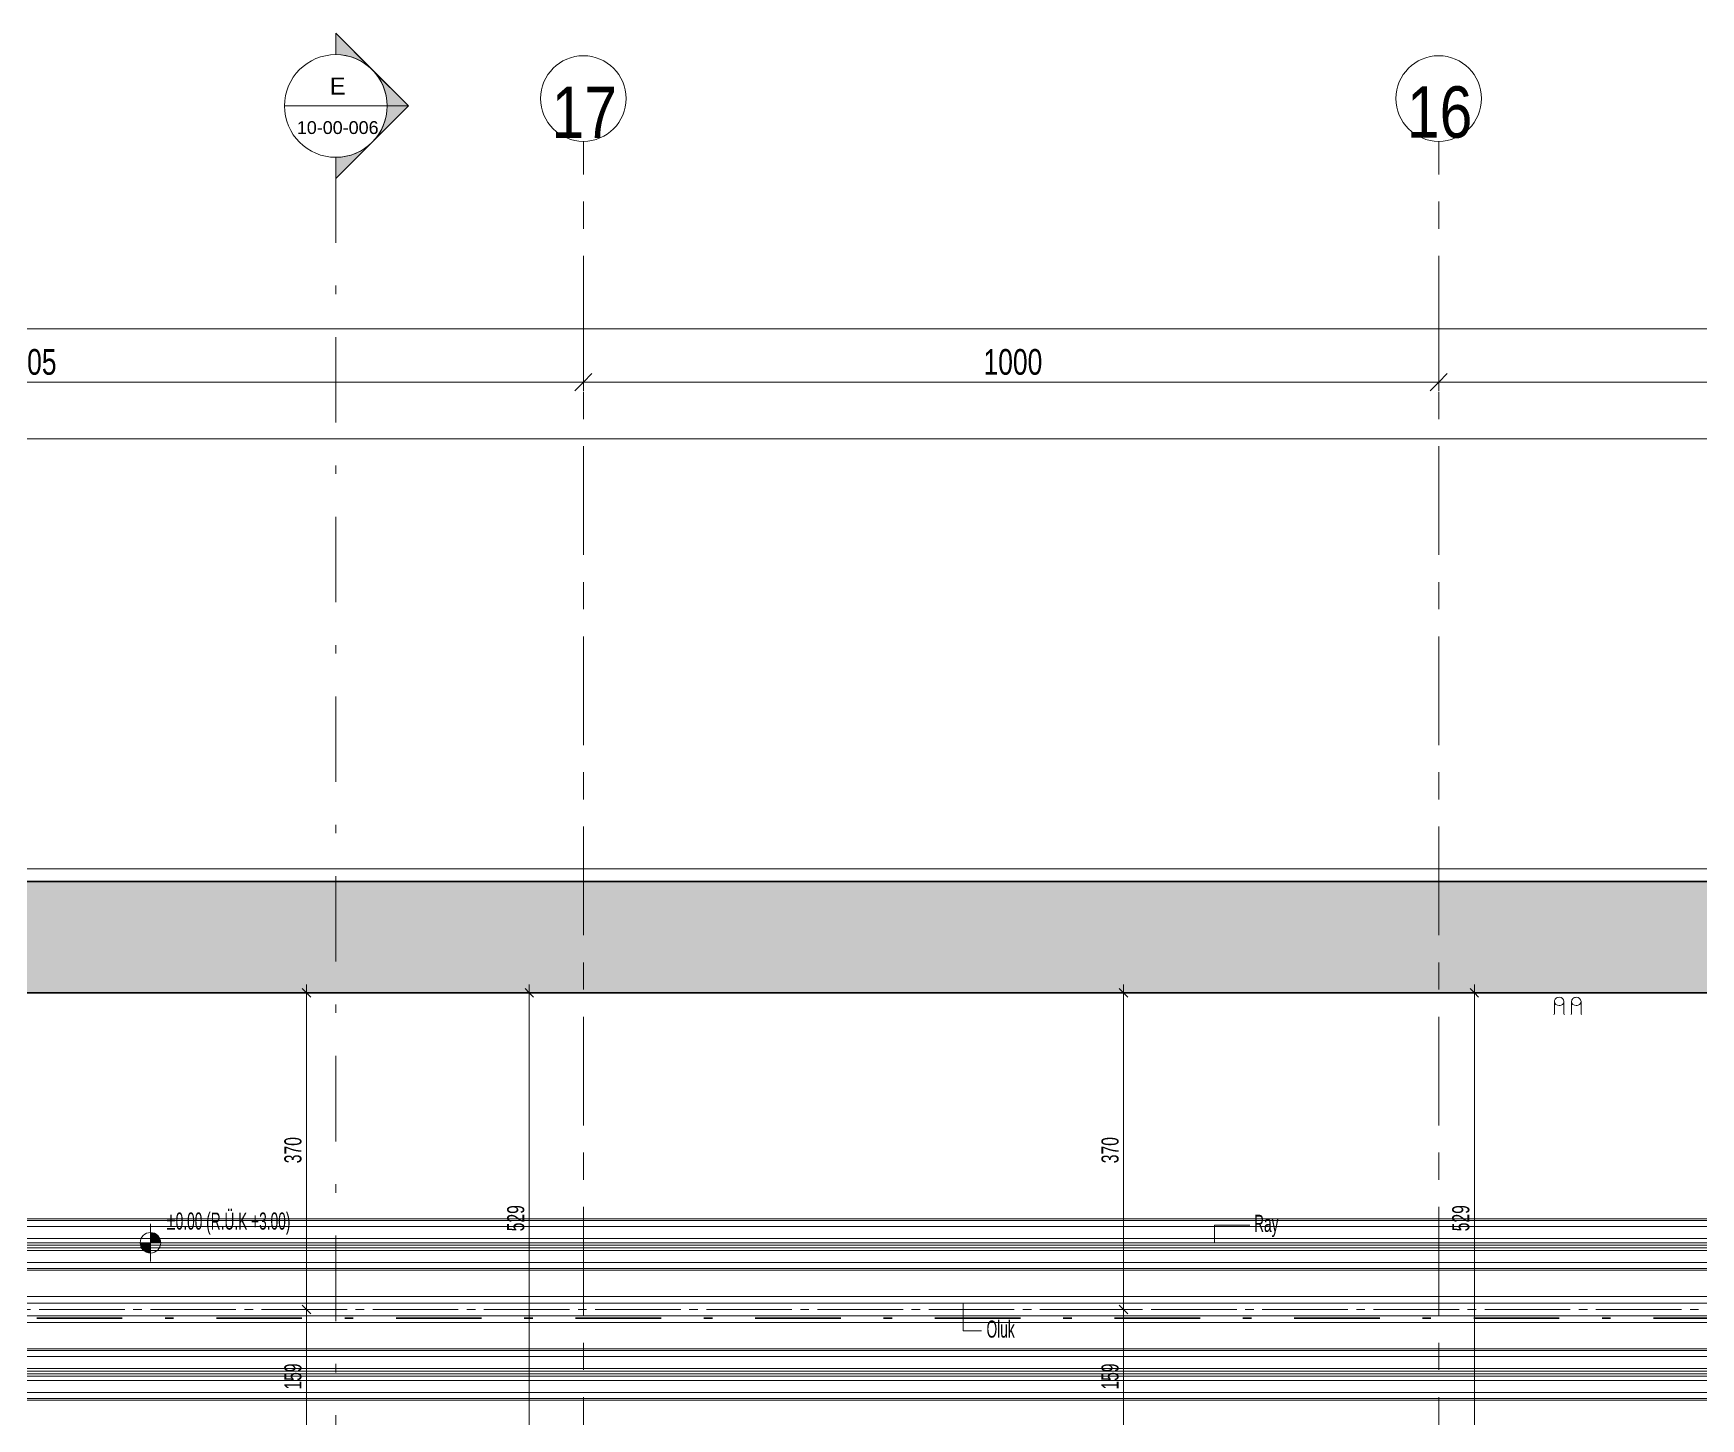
# Model space of a CAD drawing. Header units: metres. Extents: x 8 to 325, y -31 to 15.
# Drawn here: x 143.36 to 162.86, y -1.28 to 14.91 of the extents above; entities that cross this region are included whole.
import ezdxf

# ---------------------------------------------------------------- set-up
doc = ezdxf.new("R2010")
doc.units = ezdxf.units.M
for name, pattern in [('Dash', [0.6, 0.3, -0.3]), ('Dash dot', [2.1, 1, -0.5, 0.1, -0.5]), ('Grid Line', [2.2225, 1.27, -0.3175, 0.3175, -0.3175]), ('HAT AKSI', [1.12, 1, -0.06, 0, -0.06])]:
    doc.linetypes.add(name, pattern=pattern)
for name, color, linetype, lineweight in [('A-DETY', 7, 'Continuous', 9), ('A-DETY-AKS', 7, 'Continuous', 9), ('A-DETY-KESK', 7, 'Dash', 9), ('A-DETY-OLCU', 7, 'Continuous', 9), ('A-DETY-OLCU-100', 7, 'Continuous', 9), ('A-DETY-YAZI', 7, 'Continuous', 9), ('A-DUVR', 7, 'Continuous', 9), ('A-DUVR-TARM', 7, 'Continuous', 35), ('A-ÇZGI-INCE', 7, 'Continuous', 9), ('E-POWR-CNDT', 7, 'Continuous', 9)]:
    doc.layers.add(name, color=color, linetype=linetype, lineweight=lineweight)
doc.layers.add('A-ÇZGI', color=7, linetype='Continuous', lineweight=9, true_color=0x00a600)
doc.styles.add('Arial Narrow_1', font='ARIALN.TTF', dxfattribs={"width": 0.7, "height": 0.2})
doc.styles.add('Arial Narrow_3', font='ARIALN.TTF', dxfattribs={"height": 0.6})
doc.styles.add('Arial Narrow_4', font='ARIALN.TTF', dxfattribs={"width": 0.9, "height": 0.3})
doc.styles.add('Arial Narrow_5', font='ARIALN.TTF', dxfattribs={"width": 0.8, "height": 0.2})
doc.styles.add('Arial_2', font='arial.ttf', dxfattribs={"height": 0.2})
doc.styles.add('Arial_3', font='arial.ttf', dxfattribs={"height": 0.15})
doc.dimstyles.new('TKFN_ARDI_Ölçü_1_100__Dış_', dxfattribs={"dimscale": 0.3048, "dimtxt": 0.307029, "dimasz": 0.656168, "dimexe": 0.328084, "dimexo": 0.0625, "dimgap": 0, "dimtad": 1, "dimdec": 1, "dimlfac": 100, "dimrnd": 0.1, "dimdsep": 46, "dimtxsty": 'Arial Narrow_4', "dimblk1": 'OBLIQUE', "dimblk2": 'OBLIQUE', "dimsah": 1, "dimcen": 0.09, "dimdle": 0.984252, "dimadec": 8, "dimazin": 0, "dimtfac": 1, "dimtdec": 4, "dimtix": 1, "dimtmove": 0, "dimatfit": 3, "dimfxl": 0.656168, "dimfxlon": 1, "dimtvp": 1, "dimtolj": 1, "dimtzin": 0, "dimarcsym": 2})
doc.dimstyles.new('TKFN_ARDI_Ölçü_1_100__İç_', dxfattribs={"dimscale": 0.3048, "dimtxt": 0.204686, "dimasz": 0.328084, "dimexe": 0.328084, "dimexo": 0.0625, "dimgap": 0, "dimtad": 1, "dimdec": 0, "dimlfac": 100, "dimdsep": 46, "dimtxsty": 'Arial Narrow_5', "dimblk1": 'OBLIQUE', "dimblk2": 'OBLIQUE', "dimsah": 1, "dimcen": 0.09, "dimdle": 0.328084, "dimadec": 8, "dimazin": 0, "dimtfac": 1, "dimtdec": 4, "dimtix": 1, "dimtmove": 0, "dimatfit": 3, "dimfxl": 0.656168, "dimfxlon": 1, "dimtvp": 1, "dimtolj": 1, "dimtzin": 0, "dimarcsym": 2})

# ---------------------------------------------------------------- blocks, each defined once
blk = doc.blocks.new('D6090_10_BORU_DİRSEĞİ-RNC - Standard-V117-_1_13_4_13_ PERON KATI _FFL_')
at = {"layer": 'A-ÇZGI', "color": 8, "lineweight": 5, "true_color": 0x808080}
for p, q in [((-143.653, 3.453), (-143.653, 3.446)), ((-143.53, 3.446), (-143.53, 3.453))]:
    blk.add_line(p, q, dxfattribs=at)
blk = doc.blocks.new('IC-TKN-M7-S23-000-10-A1-32-K-T-6F-200_rvt-1-_1_13_4_13_ PERON KATI _FFL_')
at = {"layer": 'A-ÇZGI', "color": 8, "lineweight": 5, "true_color": 0x808080}
for p, q in [((-143.646, 3.6), (-143.646, 3.453)), ((-143.536, 3.453), (-143.536, 3.6)), ((-143.446, 3.6), (-143.446, 3.453)), ((-143.336, 3.453), (-143.336, 3.6))]:
    blk.add_line(p, q, dxfattribs=at)
for centre, major_axis, start_param, end_param in [((-143.591, 3.6), (0.055, 0), 1.570796, 3.141593), ((-143.591, 3.6), (0.055, 0), 3.141593, 4.712389), ((-143.591, 3.6), (0.055, 0), 0, 1.570796), ((-143.591, 3.6), (-0.055, 0), 1.570796, 3.141593), ((-143.391, 3.6), (0.055, 0), 1.570796, 3.141593), ((-143.391, 3.6), (0.055, 0), 3.141593, 4.712389), ((-143.391, 3.6), (0.055, 0), 0, 1.570796), ((-143.391, 3.6), (-0.055, 0), 1.570796, 3.141593)]:
    blk.add_ellipse(centre, major_axis=major_axis, ratio=0.882948, start_param=start_param, end_param=end_param, dxfattribs=at)
at = {"layer": 'E-POWR-CNDT', "color": 8, "lineweight": 5, "true_color": 0x808080}
for p in [(0, 0), (0.2, 0)]:
    blk.add_blockref('D6090_10_BORU_DİRSEĞİ-RNC - Standard-V117-_1_13_4_13_ PERON KATI _FFL_', p, dxfattribs=at)
blk = doc.blocks.new('IC-TKN-M7-S23-000-10-A1-32-K-T-6C-200_rvt-1-_1_13_4_13_ PERON KATI _FFL_')
at = {"layer": 'A-DUVR-TARM', "lineweight": 9, "true_color": 0x787878}
h = blk.add_hatch(dxfattribs=at)
h.set_pattern_fill('FP_112', color=8, style=0, pattern_type=2)
h.set_pattern_definition([(45, (0, 0), (-0.08845199, 0.08845199), []), (45, (0.08846, 0), (-0.08845199, 0.08845199), [0.06255, -0.03127])])
h.paths.add_polyline_path([(-130.268, 3.7), (-125.85, 3.7), (-125.85, 5), (-185.2, 5), (-185.2, 3.7), (-130.38, 3.7)])
at = {"layer": 'A-DUVR', "lineweight": 35}
for p, q in [((-125.85, 5), (-185.2, 5)), ((-185.2, 3.7), (-125.85, 3.7))]:
    blk.add_line(p, q, dxfattribs=at)
at = {"layer": 'A-ÇZGI', "color": 7}
blk.add_line((-125.795, 5.15), (-186.65, 5.15), dxfattribs=at)
blk = doc.blocks.new('D1030_70_Ray - Ray-3446562-_1_13_4_13_ PERON KATI _FFL_')
at = {"layer": 'A-ÇZGI', "color": 8, "true_color": 0x808080}
for p, q in [((14.4, 1.061), (-195.3, 1.061)), ((14.4, 1.041), (-195.3, 1.041)), ((14.4, 0.971), (-195.3, 0.971)), ((-160.061, 0.831), (-182.953, 0.831)), ((-160.061, 0.83), (-182.953, 0.83)), ((-138.061, 0.831), (-159.953, 0.831)), ((-138.061, 0.83), (-159.953, 0.83)), ((-160.139, 0.69), (-183.061, 0.69)), ((-138.139, 0.69), (-160.061, 0.69)), ((14.4, 0.551), (-195.3, 0.551)), ((14.4, 0.481), (-195.3, 0.481)), ((14.4, 0.461), (-195.3, 0.461)), ((-181.4, 0.151), (-6.55, 0.151)), ((-181.4, 0.075), (-78.251, 0.075)), ((-181.4, -0.075), (-6.55, -0.075)), ((-79.225, -0.151), (-181.4, -0.151)), ((14.4, -0.461), (-195.3, -0.461)), ((14.4, -0.481), (-195.3, -0.481)), ((14.4, -0.551), (-195.3, -0.551)), ((14.4, -0.69), (-195.3, -0.69)), ((14.4, -0.83), (-195.3, -0.83)), ((14.4, -0.831), (-195.3, -0.831)), ((14.4, -0.971), (-195.3, -0.971)), ((14.4, -1.041), (-195.3, -1.041)), ((14.4, -1.061), (-195.3, -1.061))]:
    blk.add_line(p, q, dxfattribs=at)
blk = doc.blocks.new('Grid - Aks Sembolü-236857-_1_13_4_13_ PERON KATI _FFL_')
at = {"layer": 'A-DETY-AKS'}
blk.add_circle((0, 0), 0.005, dxfattribs=at)
blk = doc.blocks.new('DIMBLOCK4-_1_13_4_13_ PERON KATI _FFL_')
at = {"layer": 'A-DETY-OLCU-100', "transparency": 16777216}
for p, q in [((136.745, 10.837), (136.745, 11.037)), ((149.795, 10.837), (149.795, 11.037)), ((136.745, 10.837), (149.795, 10.837)), ((136.745, 10.837), (136.745, 10.737)), ((149.795, 10.837), (149.795, 10.737))]:
    blk.add_line(p, q, dxfattribs=at)
at = {"layer": 'A-DETY-OLCU-100', "lineweight": 18, "transparency": 16777216}
for p, q in [((136.745, 10.837), (136.845, 10.937)), ((149.795, 10.837), (149.895, 10.937)), ((136.745, 10.837), (136.645, 10.737)), ((149.795, 10.837), (149.695, 10.737))]:
    blk.add_line(p, q, dxfattribs=at)
at = {"layer": 'A-DETY-OLCU-100', "color": 0, "transparency": 16777216, "insert": (142.948, 11.224), "char_height": 0.3, "width": 0.77196, "attachment_point": 1, "line_spacing_factor": 0.974696, "style": 'Arial Narrow_4'}
blk.add_mtext('1305', dxfattribs=at)
blk = doc.blocks.new('_Oblique')
at = {"color": 0, "linetype": 'ByBlock', "lineweight": -2}
blk.add_line((-0.5, -0.5), (0.5, 0.5), dxfattribs=at)
blk = doc.blocks.new('DIMBLOCK5-_1_13_4_13_ PERON KATI _FFL_')
at = {"layer": 'A-DETY-OLCU-100', "transparency": 16777216}
for p, q in [((149.795, 10.837), (149.795, 11.037)), ((159.795, 10.837), (159.795, 11.037)), ((149.795, 10.837), (159.795, 10.837)), ((149.795, 10.837), (149.795, 10.737)), ((159.795, 10.837), (159.795, 10.737))]:
    blk.add_line(p, q, dxfattribs=at)
at = {"layer": 'A-DETY-OLCU-100', "lineweight": 18, "transparency": 16777216}
for p, q in [((149.795, 10.837), (149.895, 10.937)), ((159.795, 10.837), (159.895, 10.937)), ((149.795, 10.837), (149.695, 10.737)), ((159.795, 10.837), (159.695, 10.737))]:
    blk.add_line(p, q, dxfattribs=at)
at = {"layer": 'A-DETY-OLCU-100', "color": 0, "transparency": 16777216, "insert": (154.473, 11.224), "char_height": 0.3, "width": 0.77196, "attachment_point": 1, "line_spacing_factor": 0.974696, "style": 'Arial Narrow_4'}
blk.add_mtext('1000', dxfattribs=at)
blk = doc.blocks.new('DIMBLOCK6-_1_13_4_13_ PERON KATI _FFL_')
at = {"layer": 'A-DETY-OLCU-100', "transparency": 16777216}
for p, q in [((159.795, 10.837), (159.795, 11.037)), ((169.795, 10.837), (169.795, 11.037)), ((159.795, 10.837), (169.795, 10.837)), ((159.795, 10.837), (159.795, 10.737)), ((169.795, 10.837), (169.795, 10.737))]:
    blk.add_line(p, q, dxfattribs=at)
at = {"layer": 'A-DETY-OLCU-100', "lineweight": 18, "transparency": 16777216}
for p, q in [((159.795, 10.837), (159.895, 10.937)), ((169.795, 10.837), (169.895, 10.937)), ((159.795, 10.837), (159.695, 10.737)), ((169.795, 10.837), (169.695, 10.737))]:
    blk.add_line(p, q, dxfattribs=at)
at = {"layer": 'A-DETY-OLCU-100', "color": 0, "transparency": 16777216, "insert": (164.473, 11.224), "char_height": 0.3, "width": 0.77196, "attachment_point": 1, "line_spacing_factor": 0.974696, "style": 'Arial Narrow_4'}
blk.add_mtext('1000', dxfattribs=at)
blk = doc.blocks.new('DIMBLOCK24-_1_13_4_13_ PERON KATI _FFL_')
at = {"layer": 'A-DETY-OLCU-100', "transparency": 16777216}
for p, q in [((124.795, 10.177), (124.795, 10.377)), ((304.795, 10.177), (304.795, 10.377)), ((124.795, 10.177), (304.795, 10.177)), ((124.795, 10.177), (124.795, 10.077)), ((304.795, 10.177), (304.795, 10.077))]:
    blk.add_line(p, q, dxfattribs=at)
at = {"layer": 'A-DETY-OLCU-100', "lineweight": 18, "transparency": 16777216}
for p, q in [((124.795, 10.177), (124.695, 10.077)), ((124.795, 10.177), (124.895, 10.277)), ((304.795, 10.177), (304.695, 10.077)), ((304.795, 10.177), (304.895, 10.277))]:
    blk.add_line(p, q, dxfattribs=at)
at = {"layer": 'A-DETY-OLCU-100', "color": 0, "transparency": 16777216, "insert": (213.34, 10.564), "char_height": 0.3, "width": 3.49136, "attachment_point": 1, "line_spacing_factor": 0.974696, "style": 'Arial Narrow_4'}
blk.add_mtext('PERON BOYU: 18000', dxfattribs=at)
blk = doc.blocks.new('DIMBLOCK26-_1_13_4_13_ PERON KATI _FFL_')
at = {"layer": 'A-DETY-OLCU-100', "transparency": 16777216}
for p, q in [((119.595, 11.46), (119.595, 11.66)), ((309.995, 11.46), (309.995, 11.66)), ((119.295, 11.46), (310.295, 11.46)), ((119.595, 11.46), (119.595, 11.36)), ((309.995, 11.46), (309.995, 11.36))]:
    blk.add_line(p, q, dxfattribs=at)
at = {"layer": 'A-DETY-OLCU-100', "lineweight": 18, "transparency": 16777216}
for p, q in [((119.595, 11.46), (119.695, 11.56)), ((309.995, 11.46), (310.095, 11.56)), ((119.595, 11.46), (119.495, 11.36)), ((309.995, 11.46), (309.895, 11.36))]:
    blk.add_line(p, q, dxfattribs=at)
at = {"layer": 'A-DETY-OLCU-100', "color": 0, "transparency": 16777216, "insert": (214.393, 11.847), "char_height": 0.3, "width": 0.96495, "attachment_point": 1, "line_spacing_factor": 0.974696, "style": 'Arial Narrow_4'}
blk.add_mtext('19040', dxfattribs=at)
blk = doc.blocks.new('DIMBLOCK59-_1_13_4_13_ PERON KATI _FFL_')
at = {"layer": 'A-DETY-OLCU-100', "transparency": 16777216}
for p, q in [((146.558, 3.7), (146.508, 3.75)), ((146.558, 3.8), (146.558, 0)), ((146.558, 3.7), (146.458, 3.7)), ((146.558, 3.7), (146.608, 3.65)), ((146.558, 3.7), (146.758, 3.7)), ((146.558, 0), (146.458, 0)), ((146.558, 0), (146.508, 0.05)), ((146.558, 0), (146.608, -0.05)), ((146.558, 0), (146.758, 0))]:
    blk.add_line(p, q, dxfattribs=at)
at = {"layer": 'A-DETY-OLCU-100', "color": 0, "transparency": 16777216, "insert": (146.299, 1.709), "char_height": 0.2, "width": 0.33919, "attachment_point": 1, "rotation": 90, "line_spacing_factor": 0.974696, "style": 'Arial Narrow_5'}
blk.add_mtext('370', dxfattribs=at)
blk = doc.blocks.new('DIMBLOCK60-_1_13_4_13_ PERON KATI _FFL_')
at = {"layer": 'A-DETY-OLCU-100', "transparency": 16777216}
for p, q in [((146.558, 0), (146.458, 0)), ((146.558, 0), (146.508, 0.05)), ((146.558, 0), (146.558, -1.59)), ((146.558, 0), (146.608, -0.05)), ((146.558, 0), (146.758, 0)), ((146.558, -1.59), (146.508, -1.54)), ((146.558, -1.59), (146.458, -1.59)), ((146.558, -1.59), (146.608, -1.64)), ((146.558, -1.59), (146.758, -1.59))]:
    blk.add_line(p, q, dxfattribs=at)
at = {"layer": 'A-DETY-OLCU-100', "color": 0, "transparency": 16777216, "insert": (146.299, -0.936), "char_height": 0.2, "width": 0.33919, "attachment_point": 1, "rotation": 90, "line_spacing_factor": 0.974696, "style": 'Arial Narrow_5'}
blk.add_mtext('159', dxfattribs=at)
blk = doc.blocks.new('DIMBLOCK67-_1_13_4_13_ PERON KATI _FFL_')
at = {"layer": 'A-DETY-OLCU-100', "transparency": 16777216}
for p, q in [((149.163, 3.7), (149.113, 3.75)), ((149.163, 3.8), (149.163, -1.59)), ((149.163, 3.7), (149.063, 3.7)), ((149.163, 3.7), (149.213, 3.65)), ((149.163, 3.7), (149.363, 3.7)), ((149.163, -1.59), (149.113, -1.54)), ((149.163, -1.59), (148.963, -1.59)), ((149.163, -1.59), (149.213, -1.64)), ((149.163, -1.59), (149.263, -1.59))]:
    blk.add_line(p, q, dxfattribs=at)
at = {"layer": 'A-DETY-OLCU-100', "color": 0, "transparency": 16777216, "insert": (148.904, 0.914), "char_height": 0.2, "width": 0.33919, "attachment_point": 1, "rotation": 90, "line_spacing_factor": 0.974696, "style": 'Arial Narrow_5'}
blk.add_mtext('529', dxfattribs=at)
blk = doc.blocks.new('DIMBLOCK72-_1_13_4_13_ PERON KATI _FFL_')
at = {"layer": 'A-DETY-OLCU-100', "transparency": 16777216}
for p, q in [((156.111, 3.7), (156.061, 3.75)), ((156.111, 3.8), (156.111, 0)), ((156.111, 3.7), (156.011, 3.7)), ((156.111, 3.7), (156.161, 3.65)), ((156.111, 3.7), (156.311, 3.7)), ((156.111, 0), (156.011, 0)), ((156.111, 0), (156.061, 0.05)), ((156.111, 0), (156.161, -0.05)), ((156.111, 0), (156.311, 0))]:
    blk.add_line(p, q, dxfattribs=at)
at = {"layer": 'A-DETY-OLCU-100', "color": 0, "transparency": 16777216, "insert": (155.852, 1.709), "char_height": 0.2, "width": 0.33919, "attachment_point": 1, "rotation": 90, "line_spacing_factor": 0.974696, "style": 'Arial Narrow_5'}
blk.add_mtext('370', dxfattribs=at)
blk = doc.blocks.new('DIMBLOCK73-_1_13_4_13_ PERON KATI _FFL_')
at = {"layer": 'A-DETY-OLCU-100', "transparency": 16777216}
for p, q in [((156.111, 0), (156.011, 0)), ((156.111, 0), (156.061, 0.05)), ((156.111, 0), (156.111, -1.59)), ((156.111, 0), (156.161, -0.05)), ((156.111, 0), (156.311, 0)), ((156.111, -1.59), (156.061, -1.54)), ((156.111, -1.59), (156.011, -1.59)), ((156.111, -1.59), (156.161, -1.64)), ((156.111, -1.59), (156.311, -1.59))]:
    blk.add_line(p, q, dxfattribs=at)
at = {"layer": 'A-DETY-OLCU-100', "color": 0, "transparency": 16777216, "insert": (155.852, -0.936), "char_height": 0.2, "width": 0.33919, "attachment_point": 1, "rotation": 90, "line_spacing_factor": 0.974696, "style": 'Arial Narrow_5'}
blk.add_mtext('159', dxfattribs=at)
blk = doc.blocks.new('DIMBLOCK78-_1_13_4_13_ PERON KATI _FFL_')
at = {"layer": 'A-DETY-OLCU-100', "transparency": 16777216}
for p, q in [((160.212, 3.7), (160.162, 3.75)), ((160.212, 3.8), (160.212, -1.59)), ((160.212, 3.7), (160.112, 3.7)), ((160.212, 3.7), (160.262, 3.65)), ((160.212, 3.7), (160.412, 3.7)), ((160.212, -1.59), (160.162, -1.54)), ((160.212, -1.59), (160.012, -1.59)), ((160.212, -1.59), (160.262, -1.64)), ((160.212, -1.59), (160.312, -1.59))]:
    blk.add_line(p, q, dxfattribs=at)
at = {"layer": 'A-DETY-OLCU-100', "color": 0, "transparency": 16777216, "insert": (159.953, 0.914), "char_height": 0.2, "width": 0.33919, "attachment_point": 1, "rotation": 90, "line_spacing_factor": 0.974696, "style": 'Arial Narrow_5'}
blk.add_mtext('529', dxfattribs=at)
blk = doc.blocks.new('Section - M_Section Head - Filled-2286284-_1_13_4_13_ PERON KATI _FFL_')
at = {"layer": 'A-DETY-KESK', "linetype": 'Continuous'}
h = blk.add_hatch(color=256, dxfattribs=at)
edge = h.paths.add_edge_path()
edge.add_line((-0.006, 0.00849), (-0.006, 0.006))
edge.add_arc((-0.006, 0), 0.006, 90, 135)
edge.add_line((-0.01024, 0.00424), (-0.006, 0.00849))
h = blk.add_hatch(color=256, dxfattribs=at)
edge = h.paths.add_edge_path()
edge.add_line((-0.006, 0.00849), (-0.00176, 0.00424))
edge.add_arc((-0.006, 0), 0.006, 45, 90)
edge.add_line((-0.006, 0.006), (-0.006, 0.00849))
h = blk.add_hatch(color=256, dxfattribs=at)
edge = h.paths.add_edge_path()
edge.add_line((-0.01449, 0), (-0.01024, 0.00424))
edge.add_arc((-0.006, 0), 0.006, 135, 180)
edge.add_line((-0.012, 0), (-0.01449, 0))
h = blk.add_hatch(color=256, dxfattribs=at)
edge = h.paths.add_edge_path()
edge.add_line((0.00249, 0), (0, 0))
edge.add_arc((-0.006, 0), 0.006, 360, 405)
edge.add_line((-0.00176, 0.00424), (0.00249, 0))
at = {"layer": 'A-DETY-KESK', "linetype": 'Continuous', "lineweight": 18}
for p, q in [((-0.006, 0.00849), (-0.01449, 0)), ((-0.006, 0.00849), (-0.01024, 0.00424)), ((-0.006, 0.00849), (0.00249, 0)), ((-0.006, 0.006), (-0.006, 0.00849)), ((-0.006, 0.00849), (-0.006, 0.006)), ((-0.00176, 0.00424), (-0.006, 0.00849)), ((-0.01024, 0.00424), (-0.01449, 0)), ((0.00249, 0), (-0.00176, 0.00424)), ((-0.01449, 0), (-0.012, 0)), ((0, 0), (0.00249, 0)), ((-0.012, 0), (-0.01449, 0)), ((0, 0), (0.00249, 0))]:
    blk.add_line(p, q, dxfattribs=at)
for start, end in [(360, 180), (90, 135), (45, 90), (135, 180), (360, 45), (180, 360)]:
    blk.add_arc((-0.006, 0), 0.006, start, end, dxfattribs=at)

msp = doc.modelspace()

# ---------------------------------------------------------------- hatches: boundary and pattern name
at = {"layer": 'A-DETY'}
for points in [[(144.7336, 0.66), (144.7336, 0.78), (144.6136, 0.78), (144.6166, 0.7533), (144.6255, 0.728), (144.6416, 0.7034), (144.6588, 0.6862), (144.6815, 0.6719), (144.7069, 0.663)], [(144.7336, 0.78), (144.8536, 0.78), (144.8495, 0.8111), (144.8375, 0.84), (144.8185, 0.8649), (144.7912, 0.8849), (144.7606, 0.8964), (144.7336, 0.8995), (144.7336, 0.8295)]]:
    msp.add_hatch(color=256, dxfattribs=at).paths.add_polyline_path(points)

# ---------------------------------------------------------------- linework, layer by layer
at = {"layer": 'A-DETY-AKS', "linetype": 'Grid Line'}
for p, q in [((149.7947, -28.9632), (149.7947, 13.6518)), ((159.7947, -28.9632), (159.7947, 13.6518)), ((323.8329, 3.7), (109.008, 3.7))]:
    msp.add_line(p, q, dxfattribs=at)
at = {"layer": 'A-DETY-AKS', "color": 1, "linetype": 'HAT AKSI', "true_color": 0xff0000}
msp.add_line((323.8329, 0), (109.008, 0), dxfattribs=at)
at = {"layer": 'A-DETY-KESK', "linetype": 'Continuous', "lineweight": 18}
msp.add_line((146.3016, 14.0651), (147.5016, 14.0651), dxfattribs=at)
at = {"layer": 'A-DETY-KESK', "linetype": 'Dash dot'}
msp.add_line((146.9016, 13.4651), (146.9016, -28.9557), dxfattribs=at)
at = {"layer": 'A-DETY-YAZI'}
for p, q in [((157.1742, 0.9863), (157.5867, 0.9863)), ((157.1742, 0.78), (157.1742, 0.9863)), ((154.2359, 0.0675), (154.2359, -0.2488)), ((154.2359, -0.2488), (154.45, -0.2488))]:
    msp.add_line(p, q, dxfattribs=at)
at = {"layer": 'A-ÇZGI', "color": 16, "linetype": 'Dash dot', "lineweight": 35, "true_color": 0x800000}
msp.add_line((322.9048, -0.1), (108.4048, -0.1), dxfattribs=at)
at = {"layer": 'A-ÇZGI-INCE'}
for p, q in [((144.7336, 1), (144.7336, 0.56)), ((121.8536, 0.78), (144.6136, 0.78)), ((144.5136, 0.78), (146.0136, 0.78)), ((144.7336, 0.78), (144.6136, 0.78)), ((144.7336, 0.9), (144.7336, 0.78)), ((144.7336, 0.78), (144.8536, 0.78)), ((144.7336, 0.66), (144.7336, 0.78)), ((144.8536, 0.78), (166.6136, 0.78)), ((121.7336, 0.75), (144.6178, 0.75)), ((121.7336, 0.72), (144.6305, 0.72)), ((144.7336, 0.75), (166.6168, 0.75)), ((144.7336, 0.72), (166.6305, 0.72)), ((319.1947, -0.72), (109.4947, -0.72)), ((319.1947, -0.75), (109.4947, -0.75)), ((319.1947, -0.78), (109.4947, -0.78))]:
    msp.add_line(p, q, dxfattribs=at)
msp.add_circle((144.7336, 0.78), 0.12, dxfattribs=at)
for start, end in [(179.98317, 270), (0.01683, 90)]:
    msp.add_arc((144.7336, 0.78), 0.12, start, end, dxfattribs=at)

# ---------------------------------------------------------------- block references
at = {"lineweight": 5}
for name in ['IC-TKN-M7-S23-000-10-A1-32-K-T-6C-200_rvt-1-_1_13_4_13_ PERON KATI _FFL_', 'IC-TKN-M7-S23-000-10-A1-32-K-T-6F-200_rvt-1-_1_13_4_13_ PERON KATI _FFL_']:
    msp.add_blockref(name, (304.7947, 0), dxfattribs=at)
at = {"layer": 'A-DETY-AKS', "xscale": 99.99999999999993, "yscale": 99.99999999999993, "zscale": 99.99999999999993}
for p in [(149.7947, 14.1518), (159.7947, 14.1518)]:
    msp.add_blockref('Grid - Aks Sembolü-236857-_1_13_4_13_ PERON KATI _FFL_', p, dxfattribs=at)
at = {"layer": 'A-DETY-KESK', "linetype": 'Continuous', "lineweight": 18, "xscale": 99.99999999999993, "yscale": 99.99999999999993, "zscale": 99.99999999999993, "rotation": 269.9999999999996}
msp.add_blockref('Section - M_Section Head - Filled-2286284-_1_13_4_13_ PERON KATI _FFL_', (146.9016, 13.4651), dxfattribs=at)
at = {"layer": 'A-ÇZGI', "color": 8, "true_color": 0x808080}
msp.add_blockref('D1030_70_Ray - Ray-3446562-_1_13_4_13_ PERON KATI _FFL_', (304.7947, 0), dxfattribs=at)

# ---------------------------------------------------------------- texts
at = {"layer": 'A-DETY-AKS', "char_height": 0.6, "width": 0.774, "attachment_point": 5, "line_spacing_factor": 0.949189, "style": 'Arial Narrow_3'}
for s, insert in [('\\pxqc,t2.11667,4.23333,6.35,8.46667,10.58333,12.7,14.81667,16.93333,19.05,21.16667,23.28333,25.4,27.51667,29.63333,31.75,33.86667,35.98333,38.1,40.21667,42.33333,44.45,46.56667,48.68333,50.8,52.91667,55.03333,57.15,59.26667,61.38333,63.5,65.61667,67.73333;{17}', (149.8061, 13.9908)), ('\\pxqc,t2.11667,4.23333,6.35,8.46667,10.58333,12.7,14.81667,16.93333,19.05,21.16667,23.28333,25.4,27.51667,29.63333,31.75,33.86667,35.98333,38.1,40.21667,42.33333,44.45,46.56667,48.68333,50.8,52.91667,55.03333,57.15,59.26667,61.38333,63.5,65.61667,67.73333;{16}', (159.8061, 13.9908))]:
    msp.add_mtext(s, dxfattribs=dict(at, insert=insert))
at = {"layer": 'A-DETY-KESK', "linetype": 'Continuous', "attachment_point": 5, "line_spacing_factor": 0.936439}
for s, insert, char_height, width, style in [('\\pxqc,t6.35,12.7,19.05,25.4,31.75,38.1,44.45,50.8,57.15,63.5,69.85,76.2,82.55,88.9,95.25,101.6,107.95,114.3,120.65,127,133.35,139.7,146.05,152.4,158.75,165.1,171.45,177.8,184.15,190.5,196.85,203.2;{E}', (146.9229, 14.2971), 0.2, 0.198, 'Arial_2'), ('\\pxqc,t8.46667,16.93333,25.4,33.86667,42.33333,50.8,59.26667,67.73333,76.2,84.66667,93.13333,101.6,110.06667,118.53333,127,135.46667,143.93333,152.4,160.86667,169.33333,177.8,186.26667,194.73333,203.2,211.66667,220.13333,228.6,237.06667,245.53333,254,262.46667,270.93333;{10-00-006}', (146.9229, 13.8114), 0.15, 0.986, 'Arial_3')]:
    msp.add_mtext(s, dxfattribs=dict(at, insert=insert, char_height=char_height, width=width, style=style))
at = {"layer": 'A-DETY-YAZI', "char_height": 0.2, "line_spacing_factor": 0.949189, "style": 'Arial Narrow_1'}
for s, insert, width, attachment_point in [('\\pt0.14,0.28,0.42,0.56,0.7,0.84,0.98,1.12,1.26,1.4,1.54,1.68,1.82,1.96,2.1,2.24,2.38,2.52,2.66,2.8,2.94,3.08,3.22,3.36,3.5,3.64,3.78,3.92,4.06,4.2,4.34,4.48;±0.00 (R.Ü.K +3.00) ', (144.9211, 1.1334), 1.561763, 1), ('\\pxt0.7,1.4,2.1,2.8,3.5,4.2,4.9,5.6,6.3,7,7.7,8.4,9.1,9.8,10.5,11.2,11.9,12.6,13.3,14,14.7,15.4,16.1,16.8,17.5,18.2,18.9,19.6,20.3,21,21.7,22.4;{Ray}', (157.6367, 1.1065), 0.299061, 1), ('\\pxqr,t0.7,1.4,2.1,2.8,3.5,4.2,4.9,5.6,6.3,7,7.7,8.4,9.1,9.8,10.5,11.2,11.9,12.6,13.3,14,14.7,15.4,16.1,16.8,17.5,18.2,18.9,19.6,20.3,21,21.7,22.4;{Oluk}', (154.8381, -0.1286), 0.341481, 3)]:
    msp.add_mtext(s, dxfattribs=dict(at, insert=insert, width=width, attachment_point=attachment_point))

# ---------------------------------------------------------------- dimensions: what is measured, and where the dimension line sits
at = {"layer": 'A-DETY-OLCU'}
for base, p1, p2, override, picture, middle in [((309.9947, 11.4597), (119.5947, 11.6597), (309.9947, 11.6597), {"dimpost": '<>', "dimfxl": 190.399997}, 'DIMBLOCK26-_1_13_4_13_ PERON KATI _FFL_', (214.7947, 11.6129)), ((149.7947, 10.8367), (136.7447, 11.0367), (149.7947, 11.0367), {"dimpost": '<>', "dimfxl": 13.05}, 'DIMBLOCK4-_1_13_4_13_ PERON KATI _FFL_', (143.2697, 10.9898)), ((159.7947, 10.8367), (149.7947, 11.0367), (159.7947, 11.0367), {"dimpost": '<>', "dimfxl": 10}, 'DIMBLOCK5-_1_13_4_13_ PERON KATI _FFL_', (154.7947, 10.9898)), ((169.7947, 10.8367), (159.7947, 11.0367), (169.7947, 11.0367), {"dimpost": '<>', "dimfxl": 10}, 'DIMBLOCK6-_1_13_4_13_ PERON KATI _FFL_', (164.7947, 10.9898)), ((304.7947, 10.1768), (124.7947, 10.3768), (304.7947, 10.3768), {"dimpost": 'PERON BOYU:<>', "dimfxl": 180}, 'DIMBLOCK24-_1_13_4_13_ PERON KATI _FFL_', (214.7947, 10.332))]:
    dim = msp.add_linear_dim(base=base, p1=p1, p2=p2, dimstyle='TKFN_ARDI_Ölçü_1_100__Dış_', override=override, dxfattribs=at)
    dim.commit()
    dim.dimension.update_dxf_attribs({"geometry": picture, "text_midpoint": middle})
for base, p1, p2, override, picture, middle in [((146.5578, 0), (146.7578, 3.7), (146.7578, 0), {"dimpost": '<>', "dimfxl": 3.700042}, 'DIMBLOCK59-_1_13_4_13_ PERON KATI _FFL_', (146.4557, 1.85)), ((149.1627, -1.59), (149.3627, 3.7), (148.9627, -1.59), {"dimpost": '<>', "dimfxl": 5.305143}, 'DIMBLOCK67-_1_13_4_13_ PERON KATI _FFL_', (149.0606, 1.055)), ((156.1109, 0), (156.3109, 3.7), (156.3109, 0), {"dimpost": '<>', "dimfxl": 3.700042}, 'DIMBLOCK72-_1_13_4_13_ PERON KATI _FFL_', (156.0088, 1.85)), ((160.2118, -1.59), (160.4118, 3.7), (160.0118, -1.59), {"dimpost": '<>', "dimfxl": 5.305143}, 'DIMBLOCK78-_1_13_4_13_ PERON KATI _FFL_', (160.1097, 1.055)), ((146.5578, -1.59), (146.7578, 0), (146.7578, -1.59), {"dimpost": '<>', "dimfxl": 1.59}, 'DIMBLOCK60-_1_13_4_13_ PERON KATI _FFL_', (146.4557, -0.795)), ((156.1109, -1.59), (156.3109, 0), (156.3109, -1.59), {"dimpost": '<>', "dimfxl": 1.59}, 'DIMBLOCK73-_1_13_4_13_ PERON KATI _FFL_', (156.0088, -0.795))]:
    dim = msp.add_linear_dim(base=base, p1=p1, p2=p2, angle=90, dimstyle='TKFN_ARDI_Ölçü_1_100__İç_', override=override, dxfattribs=at)
    dim.commit()
    dim.dimension.update_dxf_attribs({"geometry": picture, "text_midpoint": middle})

doc.saveas('drawing.dxf')
